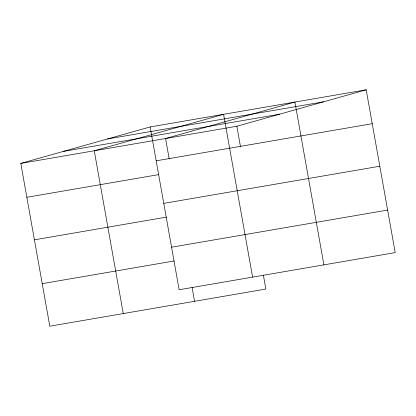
<?xml version="1.0" encoding="UTF-8"?>
<svg xmlns="http://www.w3.org/2000/svg" width="416" height="416" viewBox="0 0 416 416"><rect width="100%" height="100%" fill="white"/><g stroke="black" fill="none" stroke-linecap="round" stroke-linejoin="round"><path stroke-width="0.62" d="M263.37 275.085L265.86 289.058L49.8 326.196L20.8 163.394L150.145 126.942L366.2 89.804L395.2 252.606L179.14 289.744L150.145 126.942M20.8 163.394L236.86 126.256L366.2 89.804M107.458 138.97L323.518 101.832M63.482 151.367L279.542 114.223M156.177 160.831L372.237 123.692M26.837 197.283L158.865 174.585M163.758 203.372L379.813 166.234M34.414 239.824L166.442 217.126M171.564 247.203L387.624 210.064M42.224 283.655L174.247 260.957M323.903 264.862L294.902 102.06L165.558 138.512L169.203 158.969M236.86 126.256L240.505 146.713M252.6 277.118L223.6 114.317L94.26 150.764L123.261 313.57M192.072 287.342L194.558 301.314"/></g></svg>
